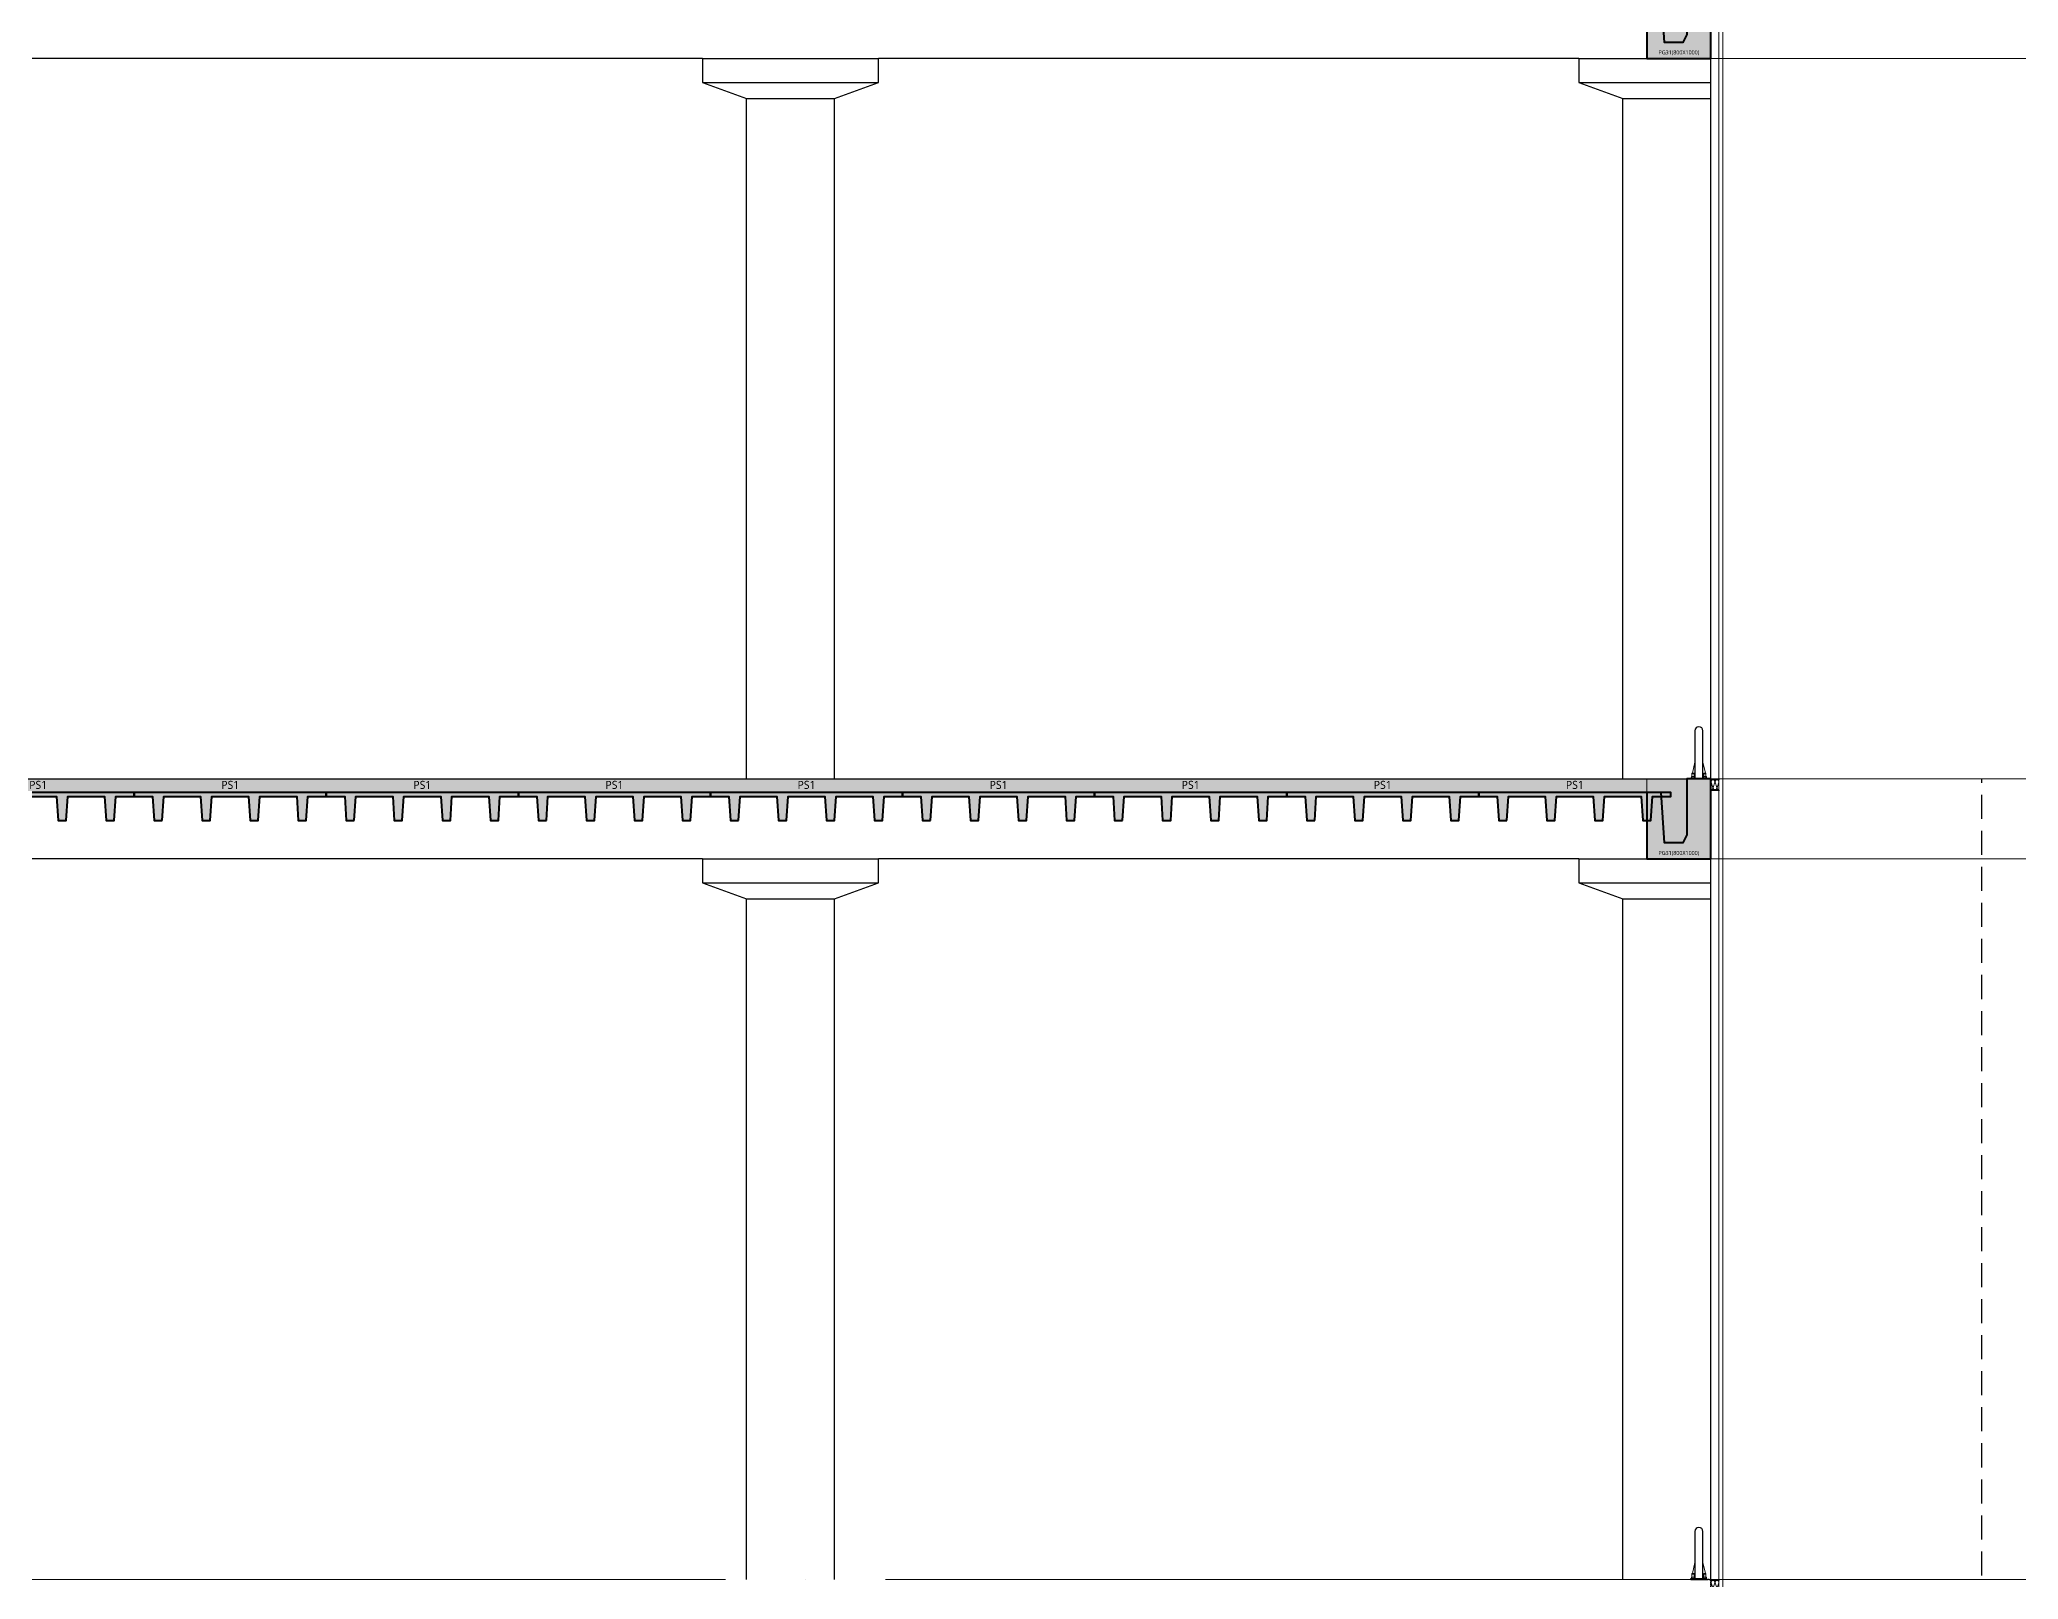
# Model space of a CAD drawing. Header units: millimetres. Extents: x 0 to 420000, y 0 to 297000.
# Drawn here: x 287630 to 312355, y 54450 to 73684 of the extents above; entities that cross this region are included whole.
import ezdxf
from ezdxf.enums import TextEntityAlignment as Align

# ---------------------------------------------------------------- set-up
doc = ezdxf.new("R2010")
doc.units = ezdxf.units.MM
for name, pattern in [('0731_main_plan$0$form_$0$y-Landschaft$0$_$1$20120914_Verkehrsflächen_Grün$0$20120628_xref - Gammel$1$3_H-GL_F1_U3 - Default$0${ Offset Lines }', [0]), ('CEN', [62, 60, -1, 0, -1]), ('DASHEDX2', [1.5, 1, -0.5]), ('HIDDEN', [0.375, 0.25, -0.125])]:
    doc.linetypes.add(name, pattern=pattern)
for name, color, linetype, lineweight in [('A-AXIS-LINE', 1, 'CEN', 15), ('A-BOND-LIN2', 4, 'DASHEDX2', 25), ('A-CONC-LIN1', 2, 'Continuous', 40), ('A-CONC-LIN2', 7, 'Continuous', 25), ('A-ELEV-LIN2', 7, 'Continuous', 25), ('A-ELEV-LIN3', 8, 'Continuous', 18), ('A-WAXM-PANL', 6, 'Continuous', 20), ('A-XXXX-INSL2', 8, 'Continuous', 18), ('A-XXXX-STL', 3, 'Continuous', 25)]:
    doc.layers.add(name, color=color, linetype=linetype, lineweight=lineweight)
for name, color, linetype in [('A-CONC-SOLD', 253, 'CEN'), ('A-ELEV-PATT', 252, 'Continuous'), ('A-XXXX-SOLD', 252, 'Continuous')]:
    doc.layers.add(name, color=color, linetype=linetype)
doc.layers.add('A-XXXX-NPLT', color=144, linetype='Continuous', lineweight=15, plot=False)
doc.styles.add('맑은고딕', font='')
doc.styles.get('맑은고딕').set_extended_font_data('Malgun Gothic')

# ---------------------------------------------------------------- blocks, each defined once
blk = doc.blocks.new('axis(211208)')
at = {"layer": 'A-AXIS-LINE', "ltscale": 1000}
for p, q in [((4631788.1, -392118.7), (4955413.1, -392118.7)), ((4631788.1, -401118.7), (4955413.1, -401118.7)), ((4631788.1, -402118.7), (4955413.1, -402118.7)), ((4631788.1, -411118.7), (4955413.1, -411118.7))]:
    blk.add_line(p, q, dxfattribs=at)
blk = doc.blocks.new('PS1')
at = {"layer": 'A-CONC-SOLD'}
h = blk.add_hatch(color=256, dxfattribs=at)
h.dxf.hatch_style = 1
h.paths.add_polyline_path([(2400, 0), (2400, -170), (0, -170), (0, 0)])
h = blk.add_hatch(color=256, dxfattribs=at)
h.dxf.hatch_style = 1
h.paths.add_polyline_path([(350, -520), (370, -220), (830, -220), (850, -520), (950, -520), (970, -220), (1430, -220), (1450, -520), (1550, -520), (1570, -220), (2030, -220), (2050, -520), (2150, -520), (2170, -220), (2400, -220), (2400, -170), (0, -170), (0, -220), (230, -220), (250, -520)])
at = {"layer": 'A-CONC-LIN1', "linetype": '0731_main_plan$0$form_$0$y-Landschaft$0$_$1$20120914_Verkehrsflächen_Grün$0$20120628_xref - Gammel$1$3_H-GL_F1_U3 - Default$0${ Offset Lines }'}
blk.add_lwpolyline([(350, -520), (370, -220), (830, -220), (850, -520), (950, -520), (970, -220), (1430, -220), (1450, -520), (1550, -520), (1570, -220), (2030, -220), (2050, -520), (2150, -520), (2170, -220), (2400, -220), (2400, -170), (0, -170), (0, -220), (230, -220), (250, -520)], close=True, dxfattribs=at)
at = {"layer": 'A-CONC-LIN2'}
blk.add_line((0, 0), (2400, 0), dxfattribs=at)
at = {"layer": 'A-XXXX-NPLT', "style": '맑은고딕'}
blk.add_text('PS1', height=100, dxfattribs=at).set_placement((1200, -75), align=Align.MIDDLE)
blk = doc.blocks.new('PG31')
at = {"layer": 'A-CONC-SOLD'}
h = blk.add_hatch(color=256, dxfattribs=at)
h.dxf.hatch_style = 1
h.paths.add_polyline_path([(-620, -170), (-580, -800), (-350, -800), (-300, -700), (-300, 0), (-800, 0), (-800, -170)])
h = blk.add_hatch(color=256, dxfattribs=at)
h.dxf.hatch_style = 1
h.paths.add_polyline_path([(-800, -1000), (0, -1000), (0, 0), (-300, 0), (-300, -700), (-350, -800), (-580, -800), (-620, -170), (-800, -170)])
at = {"layer": 'A-CONC-LIN1'}
blk.add_lwpolyline([(-800, -1000), (0, -1000), (0, 0), (-300, 0), (-300, -700), (-350, -800), (-580, -800), (-620, -170), (-800, -170)], close=True, dxfattribs=at)
at = {"layer": 'A-CONC-LIN2'}
blk.add_line((-800, 0), (-300, 0), dxfattribs=at)
at = {"layer": 'A-XXXX-NPLT'}
blk.add_lwpolyline([(0, 0), (-800, 0), (-800, -1000), (0, -1000)], close=True, dxfattribs=at)
at = {"layer": 'A-XXXX-NPLT', "style": '맑은고딕'}
blk.add_text('PG31(800X1000)', height=50, dxfattribs=at).set_placement((-400, -930), align=Align.MIDDLE)
blk = doc.blocks.new('층간방화')
at = {"layer": 'A-XXXX-SOLD', "ltscale": 0.5}
h = blk.add_hatch(dxfattribs=at)
h.set_pattern_fill('블럭단면', color=256)
h.set_pattern_definition([(45, (-3966029.7908, -207540.3616), (-0.70710678119, 0.70710678119), []), (135, (-3966029.7908, -207540.3616), (-0.70710678119, -0.70710678119), [])])
h.paths.add_polyline_path([(0, -12), (0, 1), (-3, 1), (-3, -9), (-97, -9), (-97, 1), (-100, 1), (-100, -12)])
h.paths.add_polyline_path([(0, -137), (0, -150), (-3, -150), (-3, -140), (-97, -140), (-97, -150), (-100, -150), (-100, -137)])
at = {"layer": 'A-ELEV-PATT', "color": 5}
for points in [[(0, -12), (0, 1), (-3, 1), (-3, -9), (-97, -9), (-97, 1), (-100, 1), (-100, -12)], [(0, -137), (0, -150), (-3, -150), (-3, -140), (-97, -140), (-97, -150), (-100, -150), (-100, -137)]]:
    blk.add_lwpolyline(points, close=True, dxfattribs=at)
at = {"layer": 'A-XXXX-INSL2'}
blk.add_lwpolyline([(-100, -136, 0.509267), (-78, -106), (-97, -42, -1.37259), (-53, -42), (-72, -106, 1.37259), (-29, -106), (-48, -42, -1.37259), (-4, -42), (-23, -106, 0.509267), (-1, -136)], format="xyb", dxfattribs=at)
at = {"layer": 'A-XXXX-STL', "linetype": 'HIDDEN', "ltscale": 0.1}
blk.add_lwpolyline([(47, 0), (47, 1), (-1, 1), (-1, -136), (-100, -136), (-100, -137), (0, -137), (0, 0)], close=True, dxfattribs=at)
blk = doc.blocks.new('기준층')
at = {"layer": 'A-ELEV-LIN2'}
for p, q in [((4866224, -402119), (4857424, -402119)), ((4866224, -402119), (4868424, -402119)), ((4866224, -402119), (4866224, -402419)), ((4868424, -402419), (4868424, -402119)), ((4877174, -402119), (4868424, -402119)), ((4877174, -402119), (4878824, -402119)), ((4877174, -402119), (4877174, -402419)), ((4878824, -411119), (4878824, -402119)), ((4866224, -402419), (4868424, -402419)), ((4866224, -402419), (4866774, -402619)), ((4867874, -402619), (4868424, -402419)), ((4877174, -402419), (4878824, -402419)), ((4877174, -402419), (4877724, -402619)), ((4866774, -411119), (4866774, -402619)), ((4866774, -402619), (4867874, -402619)), ((4867874, -411119), (4867874, -402619)), ((4877724, -411119), (4877724, -402619)), ((4877724, -402619), (4878824, -402619))]:
    blk.add_line(p, q, dxfattribs=at)
at = {"layer": 'A-WAXM-PANL'}
for p, q in [((4878924, -411119), (4878924, -401119)), ((4878974, -411119), (4878974, -401119))]:
    blk.add_line(p, q, dxfattribs=at)
for name, p in [('PS1', (4856724, -401119)), ('PS1', (4859124, -401119)), ('PS1', (4861524, -401119)), ('PS1', (4863924, -401119)), ('PS1', (4866324, -401119)), ('PS1', (4868724, -401119)), ('PS1', (4871124, -401119)), ('PS1', (4873524, -401119)), ('PS1', (4875924, -401119)), ('PG31', (4878824, -401119))]:
    blk.add_blockref(name, p)
at = {"layer": 'A-XXXX-INSL2', "ltscale": 0.5, "xscale": -1}
blk.add_blockref('층간방화', (4878824, -401119), dxfattribs=at)
blk = doc.blocks.new('3층')
at = {"layer": 'A-WAXM-PANL'}
for p, q in [((4878924, -411119), (4878924, -401119)), ((4878974, -411119), (4878974, -401119))]:
    blk.add_line(p, q, dxfattribs=at)
at = {"layer": 'A-XXXX-INSL2', "ltscale": 0.5, "xscale": -1}
blk.add_blockref('층간방화', (4878824, -401119), dxfattribs=at)
blk = doc.blocks.new('추락방지볼라드')
at = {"layer": 'A-ELEV-LIN2'}
for p, q in [((-100, 10), (100, 10)), ((-100, 0), (-100, 10)), ((-100, 0), (100, 0)), ((100, 0), (100, 10))]:
    blk.add_line(p, q, dxfattribs=at)
for points in [[(-50, 600), (-50, 10)], [(50, 10), (50, 600)]]:
    blk.add_lwpolyline(points, dxfattribs=at)
blk.add_arc((0, 600), 50, 0, 180, dxfattribs=at)
at = {"layer": 'A-ELEV-LIN3'}
for p, q in [((-99, 12), (-99, 10)), ((-99, 12), (-50, 12)), ((-94, 28), (-54, 28)), ((-94, 28), (-94, 12)), ((-85, 73), (-88, 71)), ((-88, 71), (-88, 12)), ((-88, 71), (-61, 70)), ((-88, 67), (-61, 66)), ((-88, 64), (-61, 62)), ((-85, 73), (-63, 73)), ((-50, 210), (-81, 73)), ((-63, 73), (-61, 71)), ((-61, 71), (-61, 12)), ((-54, 28), (-54, 12)), ((-50, 12), (-50, 10)), ((50, 210), (81, 73)), ((50, 12), (50, 10)), ((99, 12), (50, 12)), ((94, 28), (54, 28)), ((54, 28), (54, 12)), ((63, 73), (61, 71)), ((61, 71), (61, 12)), ((88, 71), (61, 70)), ((88, 67), (61, 66)), ((88, 64), (61, 62)), ((85, 73), (63, 73)), ((85, 73), (88, 71)), ((88, 71), (88, 12)), ((94, 28), (94, 12)), ((99, 12), (99, 10))]:
    blk.add_line(p, q, dxfattribs=at)

msp = doc.modelspace()

# ---------------------------------------------------------------- linework, layer by layer
at = {"layer": 'A-BOND-LIN2', "ltscale": 300}
msp.add_lwpolyline([(311897.9, 14450), (311897.9, 64450)], dxfattribs=at)

# ---------------------------------------------------------------- block references
for name, p in [('기준층', (-4570311.3, 475568.7)), ('추락방지볼라드', (308362.5, 64450)), ('기준층', (-4570311.3, 465568.7)), ('추락방지볼라드', (308362.5, 54450)), ('3층', (-4570311.3, 455568.7))]:
    msp.add_blockref(name, p)
at = {"layer": 'A-AXIS-LINE'}
msp.add_blockref('axis(211208)', (-4581588.1, 465568.7), dxfattribs=at)

doc.saveas('drawing.dxf')
